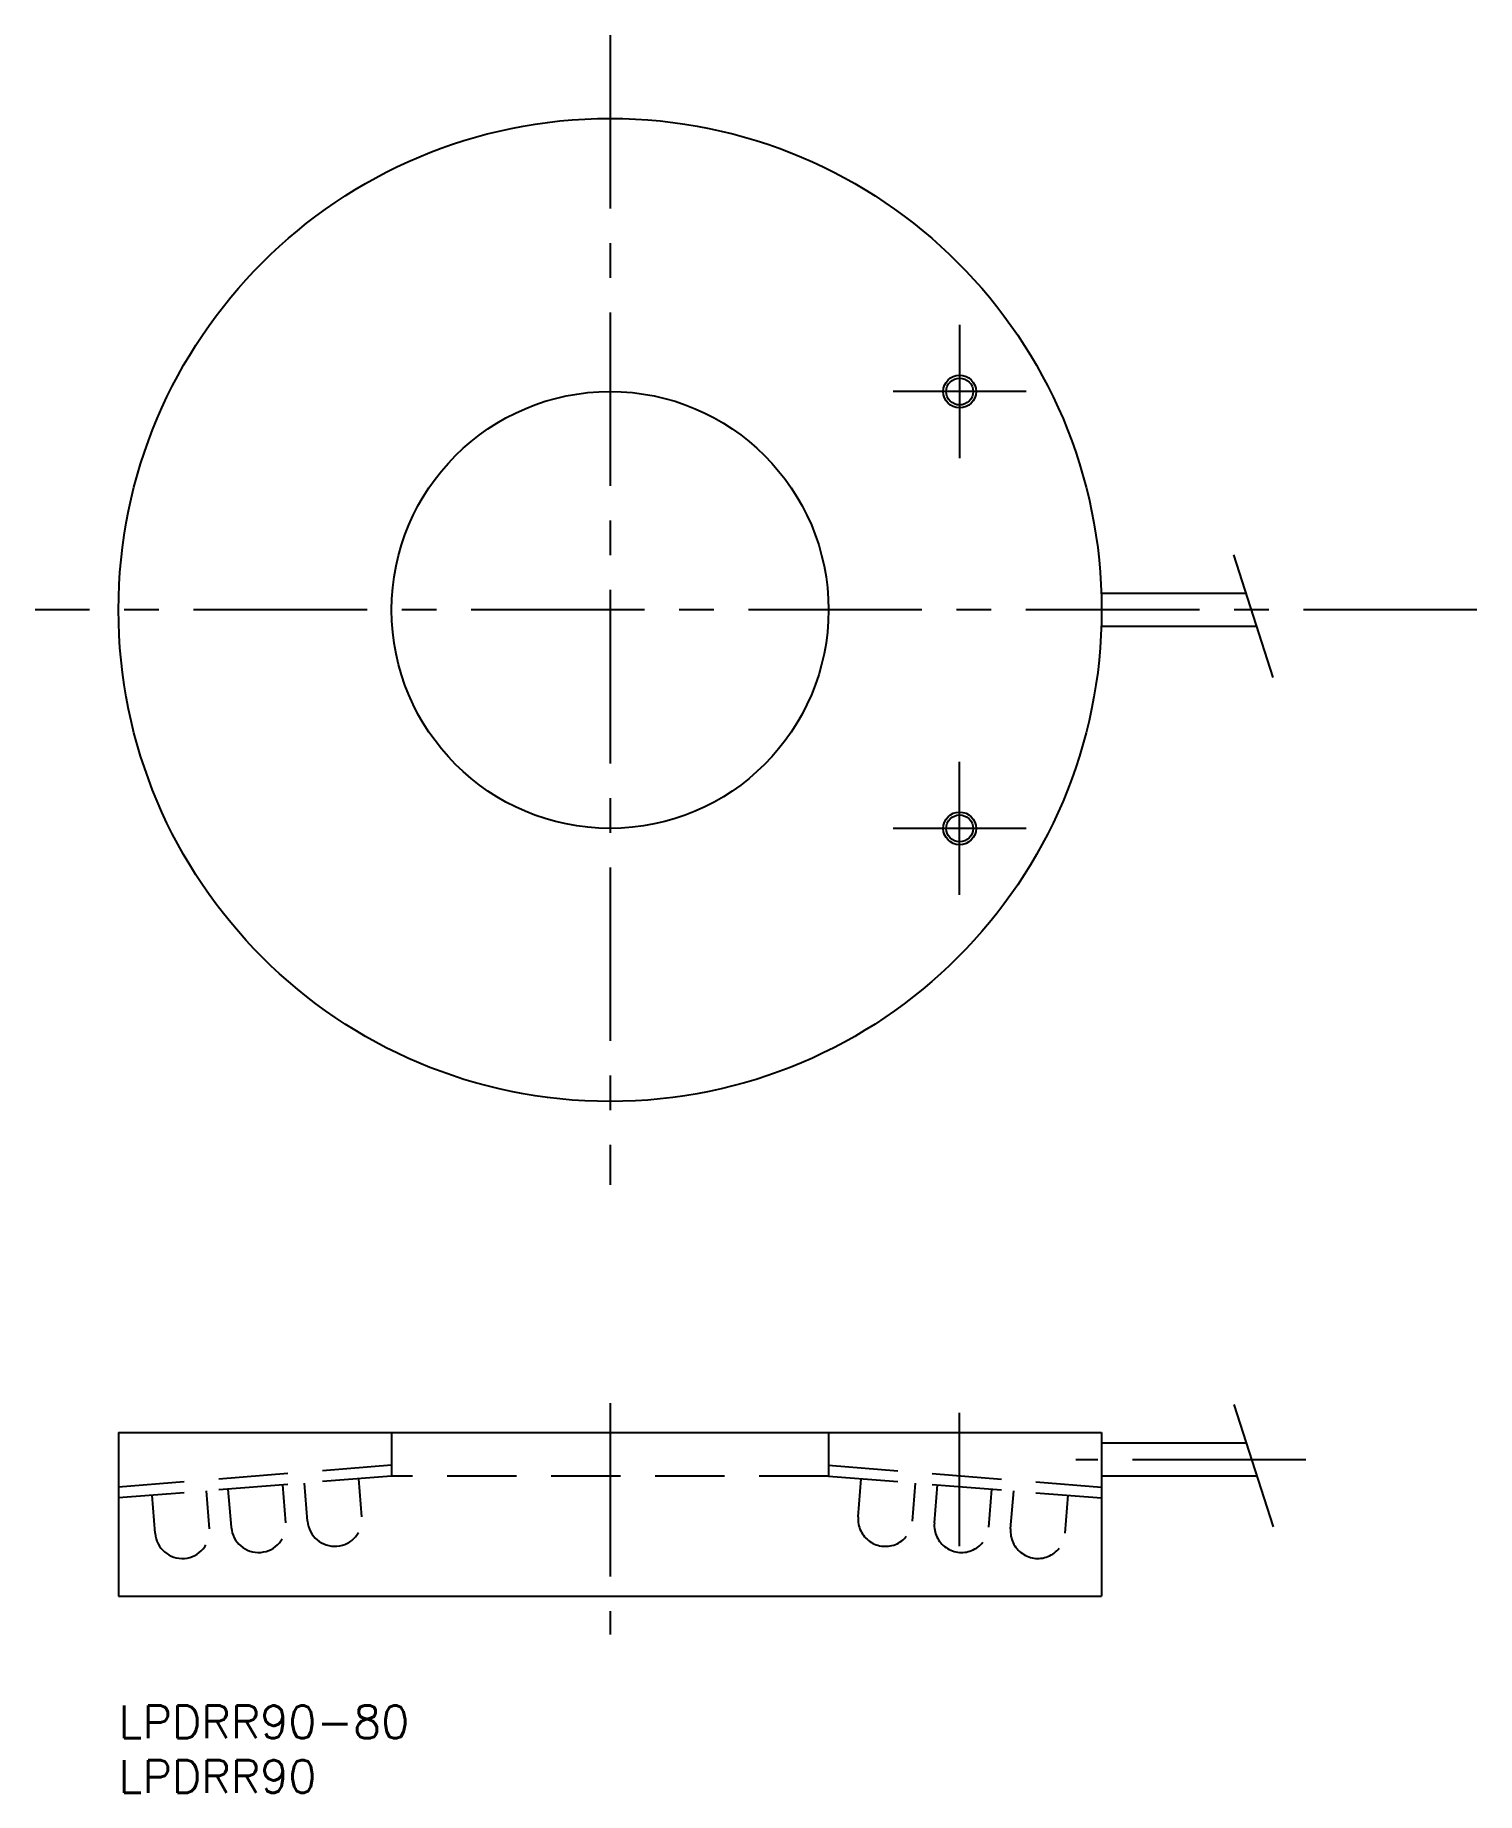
# Model space of a CAD drawing. Extents: x -8 to 124, y -8 to 153.
import ezdxf

# ---------------------------------------------------------------- set-up
doc = ezdxf.new("R2010")
doc.units = 0
doc.header["$LTSCALE"] = 0.5
doc.linetypes.add('CENTER', pattern=[50.8, 31.75, -6.35, 6.35, -6.35])
doc.linetypes.add('DASHED', pattern=[19.05, 12.7, -6.35])
for name, color, linetype in [('MSM_CENTER', 1, 'CENTER'), ('MSM_CONTINUOUS', 7, 'CONTINUOUS'), ('MSM_DASHED', 4, 'DASHED'), ('MSM_NARROW', 5, 'CONTINUOUS'), ('MSM_PART_NUMBER', 7, 'CONTINUOUS')]:
    doc.layers.add(name, color=color, linetype=linetype)
doc.styles.get("Standard").update_dxf_attribs({"font": 'txt.shx', "height": 3, "bigfont": 'bigfont.shx'})

# ---------------------------------------------------------------- blocks, each defined once
blk = doc.blocks.new('*U2')
at = {"layer": 'MSM_PART_NUMBER'}
blk.add_text('LPDRR90', height=3, dxfattribs=at).set_placement((0, -8))
blk = doc.blocks.new('*U3')
at = {"layer": 'MSM_PART_NUMBER'}
blk.add_text('LPDRR90-80', height=3, dxfattribs=at).set_placement((0, -3))

msp = doc.modelspace()

# ---------------------------------------------------------------- linework, layer by layer
at = {"layer": 'MSM_CENTER'}
for p, q in [((45, 152.93), (45, 47.66)), ((77, 126.39), (77, 114.21)), ((83.09, 120.3), (70.91, 120.3)), ((124.35, 100.3), (-7.63, 100.3)), ((77, 74.21), (77, 86.39)), ((83.09, 80.3), (70.91, 80.3)), ((45, 27.69), (45, 6.49)), ((77, 14.6), (77, 26.78)), ((108.7, 22.5), (87.65, 22.5))]:
    msp.add_line(p, q, dxfattribs=at)
at = {"layer": 'MSM_CONTINUOUS'}
for p, q in [((103.22, 101.8), (89.97, 101.8)), ((104.18, 98.8), (89.97, 98.8)), ((0, 25), (90, 25)), ((0, 25), (0, 10)), ((90, 25), (90, 10)), ((103.25, 24), (90, 24)), ((104.21, 21), (90, 21)), ((0, 10), (90, 10))]:
    msp.add_line(p, q, dxfattribs=at)
for centre, radius in [((45, 100.3), 45), ((77, 120.3), 1.23), ((45, 100.3), 20), ((77, 80.3), 1.23)]:
    msp.add_circle(centre, radius, dxfattribs=at)
at = {"layer": 'MSM_DASHED'}
for p, q in [((25, 25), (25, 21)), ((65, 25), (65, 21)), ((25, 22), (0, 20)), ((25, 21), (0, 19)), ((65, 21), (25, 21)), ((65, 22), (90, 20)), ((65, 21), (90, 19)), ((8.33, 16.16), (8.05, 19.64)), ((10.33, 16.31), (10.05, 19.8)), ((15.31, 16.71), (15.03, 20.2)), ((17.3, 16.87), (17.03, 20.36)), ((22.29, 17.27), (22.01, 20.76)), ((67.71, 17.27), (67.99, 20.76)), ((72.7, 16.87), (72.97, 20.36)), ((74.69, 16.71), (74.97, 20.2)), ((79.67, 16.31), (79.95, 19.8)), ((81.67, 16.16), (81.95, 19.64)), ((3.35, 15.76), (3.07, 19.25)), ((86.65, 15.76), (86.93, 19.25))]:
    msp.add_line(p, q, dxfattribs=at)
for centre, start, end in [((5.84, 15.96), 184.5739, 4.5739), ((12.82, 16.51), 184.5739, 4.5739), ((19.8, 17.07), 184.5739, 4.5739), ((70.2, 17.07), 175.4261, 355.4261), ((77.18, 16.51), 175.4261, 355.4261), ((84.16, 15.96), 175.4261, 355.4261)]:
    msp.add_arc(centre, 2.5, start, end, dxfattribs=at)
at = {"layer": 'MSM_NARROW'}
for p, q in [((102.08, 105.36), (105.68, 94.13)), ((102.1, 27.56), (105.7, 16.34))]:
    msp.add_line(p, q, dxfattribs=at)
for centre in [(77, 120.3), (77, 80.3)]:
    msp.add_circle(centre, 1.5, dxfattribs=at)

# ---------------------------------------------------------------- block references
at = {"layer": 'MSM_CONTINUOUS'}
for name in ['*U3', '*U2']:
    msp.add_blockref(name, (0, 0), dxfattribs=at)

doc.saveas('drawing.dxf')
